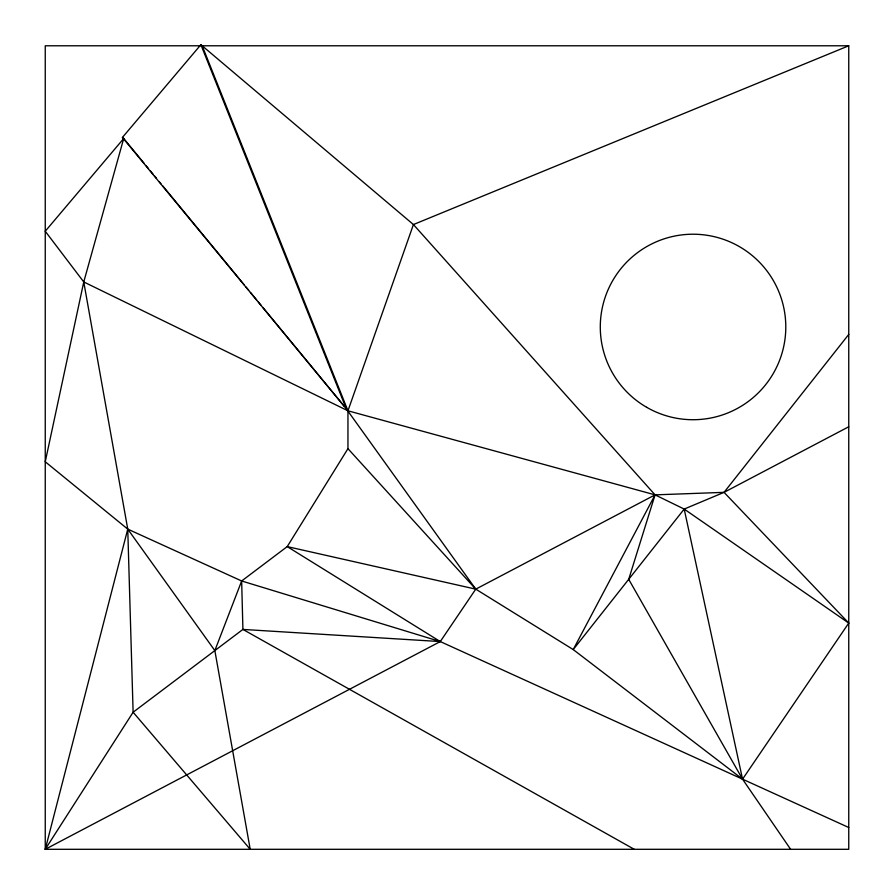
<?xml version="1.0" encoding="UTF-8"?>
<svg xmlns="http://www.w3.org/2000/svg" width="894" height="894" viewBox="0 0 894 894"><rect width="100%" height="100%" fill="white"/><g stroke="black" fill="none" stroke-linecap="round" stroke-linejoin="round"><path stroke-width="1.34" d="M790.62 849.3L742.545 779.166L848.752 623.073L684.189 509.066L655.067 494.863L413.43 224.55L200.882 44.7L122.422 137.43L123.707 138.514L83.757 281.956L45.248 461.762L127.753 529.125L241.659 580.977L440.273 641.568L848.752 827.509M848.752 426.762L724.051 492.348L655.067 494.863L475.764 589.146L440.273 641.568L45.248 849.3L45.248 45.784L848.752 45.784L848.752 849.3L45.248 849.3L127.753 529.125L83.757 281.956L45.248 231.244L123.707 138.514L144.09 163.267M83.757 281.956L347.956 410.793L655.067 494.863L628.706 579.312L742.545 779.166L573.222 649.569L475.764 589.146L347.956 448.665L347.956 410.793L413.43 224.55L848.752 45.784M214.839 650.586L127.753 529.125L133.117 712.227L250.208 849.3L214.839 650.586L241.659 580.977L287.231 546.603L347.956 448.665M655.067 494.863L573.222 649.569L684.189 509.066L724.051 492.348L848.752 334.434M45.248 849.3L133.117 712.227L242.911 629.421L440.273 641.568L287.231 546.603L475.764 589.146L346.179 408.636M634.248 849.3L242.911 629.421L241.659 580.977M122.422 137.43L347.956 410.793L202.178 45.784M724.051 492.348L848.752 623.073M145.867 165.424L148.527 168.653M150.304 170.81L152.963 174.028M154.729 176.185L156.506 178.342M159.166 181.571L160.931 183.717M162.708 185.874L244.252 284.884M246.029 287.03L248.688 290.259M250.454 292.416L256.656 299.948M258.433 302.094L261.093 305.323M262.87 307.48L344.413 406.491M200.882 44.7L346.671 409.698M684.189 509.066L742.545 779.166M646.664 407.295A92.752 92.752 0 0 0 785.792 326.969A92.752 92.752 0 0 0 646.664 246.643A92.752 92.752 0 0 0 646.664 407.295"/></g></svg>
